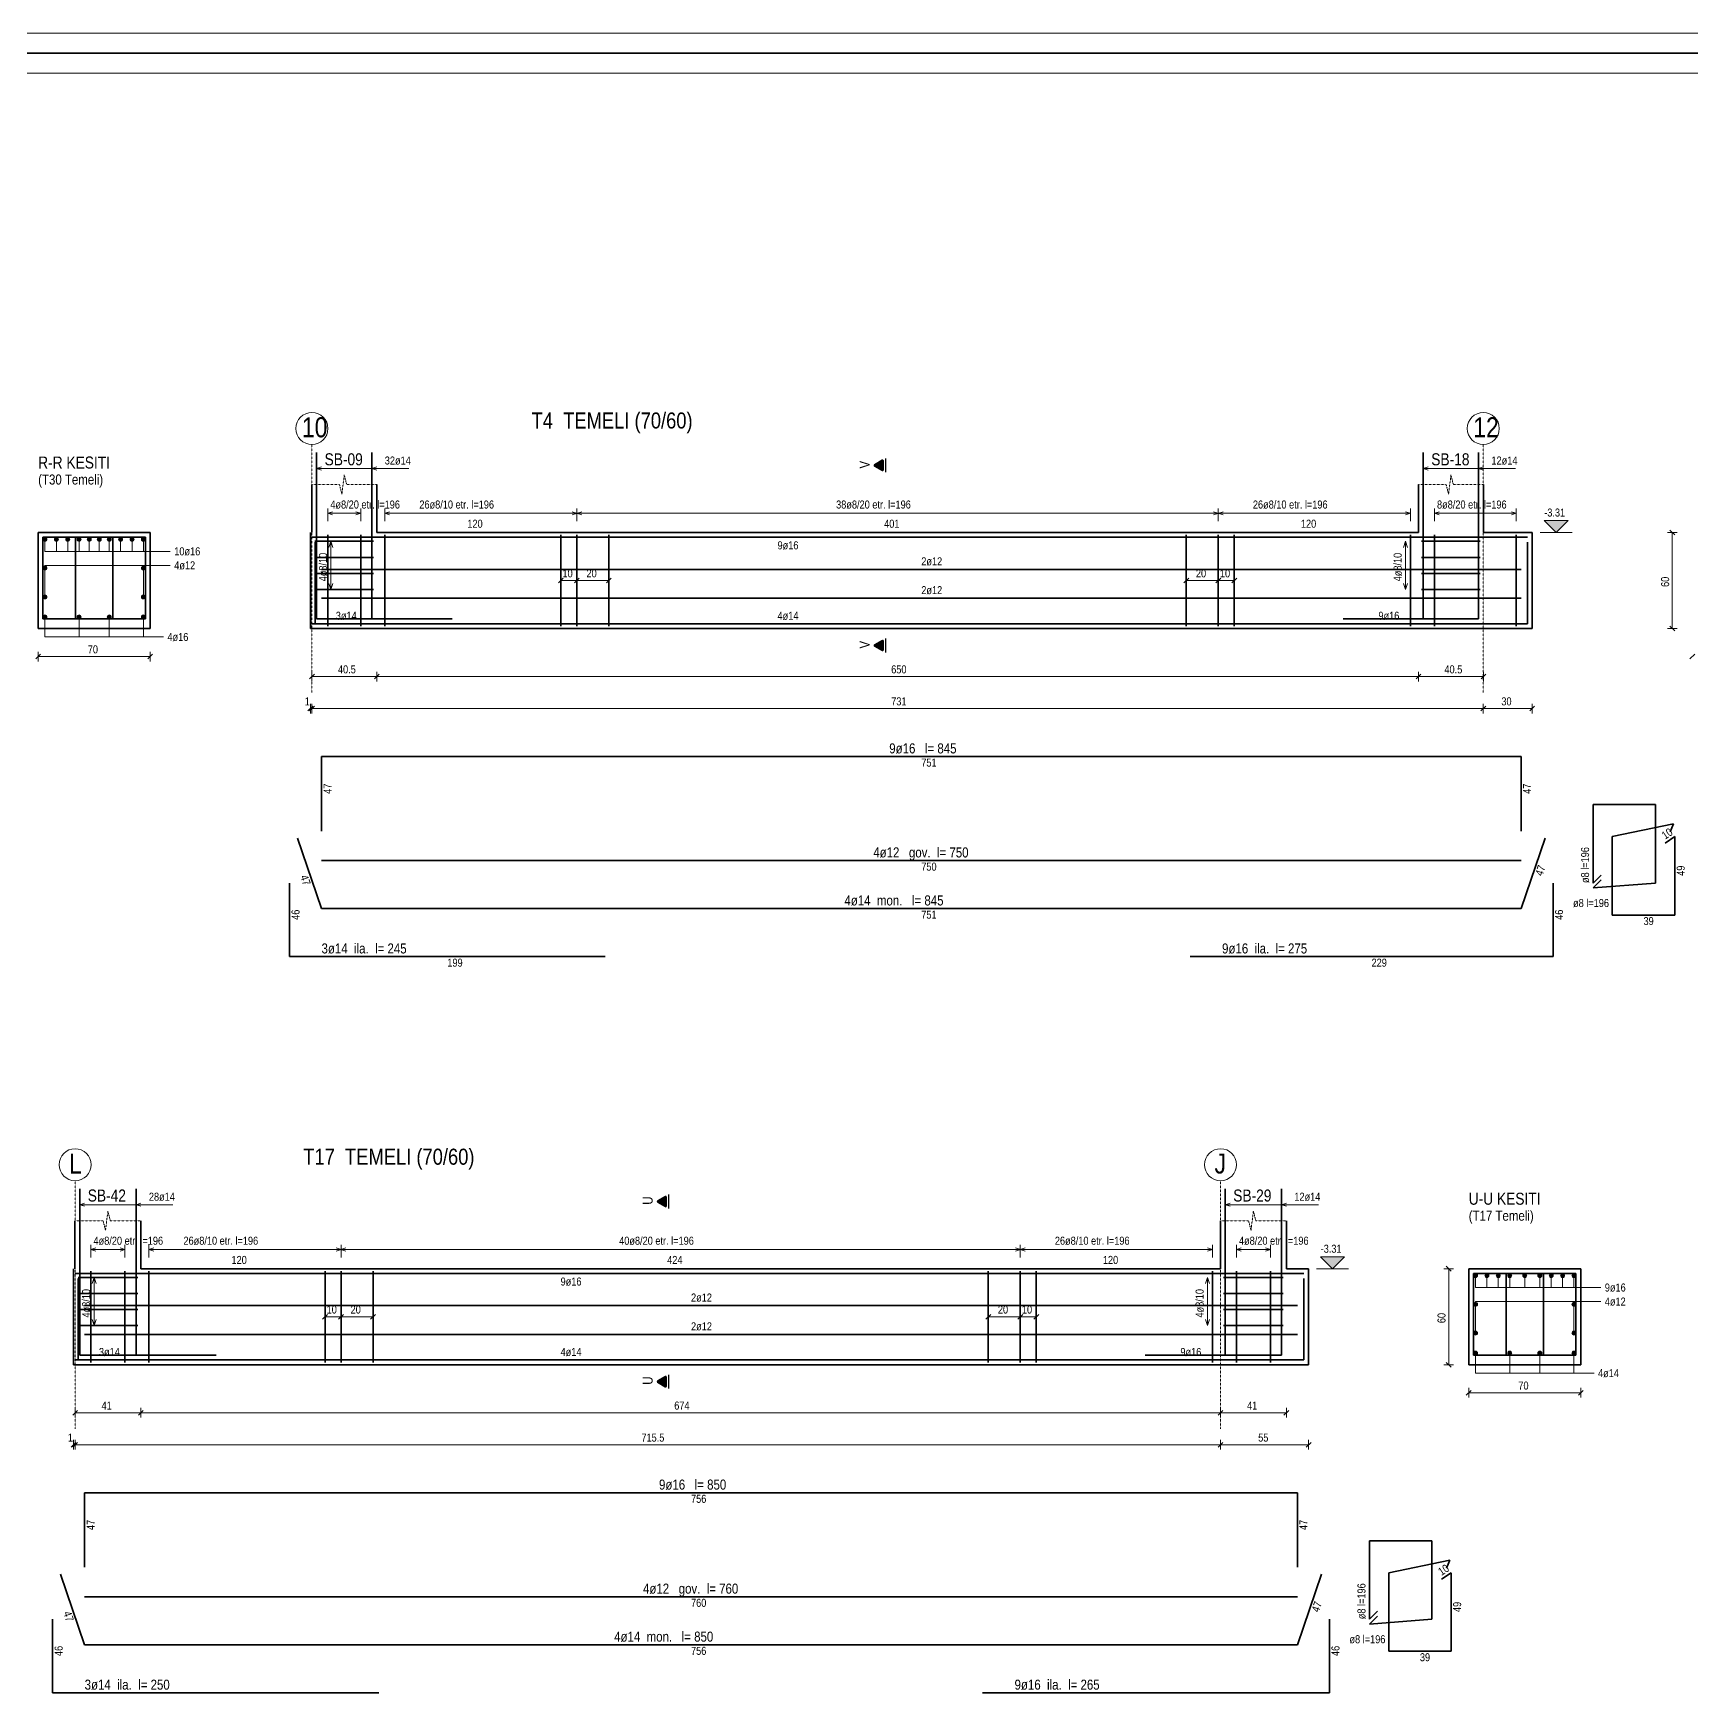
# Model space of a CAD drawing. Header units: millimetres. Extents: x -267 to 94375, y 6431 to 10838.
# Drawn here: x 31994 to 34066, y 8657 to 10732 of the extents above; entities that cross this region are included whole.
import ezdxf

# ---------------------------------------------------------------- set-up
doc = ezdxf.new("R2010")
doc.units = ezdxf.units.MM
doc.header["$LTSCALE"] = 0.0001
doc.linetypes.add('DASHED', pattern=[19.05, 12.7, -6.35])
for name, color, linetype, lineweight in [('AKS BALONU (BEYKENT)', 7, 'Continuous', 20), ('AKS CIZGISI (BEYKENT)', 252, 'DASHED', 20), ('AKS NO (BEYKENT)', 3, 'Continuous', 20), ('DONATI (BEYKENT)', 4, 'Continuous', 35), ('DONATI KESIT (BEYKENT)', 7, 'Continuous', 20), ('DONATI YAZISI (BEYKENT)', 3, 'Continuous', 20), ('FILIZ (BEYKENT)', 60, 'Continuous', 20), ('I.DONATI OKU (BEYKENT)', 160, 'Continuous', 20), ('KESIT ISMI (BEYKENT)', 6, 'Continuous', 20), ('KESIT SINIRI (BEYKENT)', 241, 'DASHED', 20), ('KESIT_(BEYKENT)', 151, 'Continuous', 25), ('KOLON ISMI (BEYKENT)', 91, 'Continuous', 20), ('KOT CIZGI (BEYKENT)', 120, 'Continuous', 20), ('KOT YAZI (BEYKENT)', 7, 'Continuous', 20), ('OLCU (BEYKENT)', 14, 'Continuous', 20), ('OLCU YAZISI (BEYKENT)', 7, 'Continuous', 20), ('SHEETSUMMARY-50', 152, 'Continuous', 20), ('SheetView', 40, 'Continuous', 20), ('SheetViewOut', 231, 'Continuous', 20), ('TEMEL (BEYKENT)', 2, 'Continuous', 35), ('TEMEL ISMI (BEYKENT)', 40, 'Continuous', 20)]:
    doc.layers.add(name, color=color, linetype=linetype, lineweight=lineweight)
doc.styles.add('KOT (BEYKENT)', font='')
doc.styles.add('OLCU (BEYKENT)', font='')
doc.styles.add('YAZI (BEYKENT)', font='')
doc.styles.get('KOT (BEYKENT)').set_extended_font_data('Bahnschrift Light Condensed')
doc.styles.get('OLCU (BEYKENT)').set_extended_font_data('Bahnschrift Light Condensed')
doc.styles.get('YAZI (BEYKENT)').set_extended_font_data('Bahnschrift Light Condensed')

msp = doc.modelspace()

# ---------------------------------------------------------------- hatches: boundary and pattern name
at = {"layer": 'DONATI KESIT (BEYKENT)', "lineweight": 30}
h = msp.add_hatch(color=256, dxfattribs=at)
h.dxf.hatch_style = 1
h.paths.add_polyline_path([(32011.66, 10099.33, 1), (32006.66, 10099.33, 1)])
h = msp.add_hatch(color=256, dxfattribs=at)
h.dxf.hatch_style = 1
h.paths.add_polyline_path([(32025.88, 10099.33, 1), (32020.88, 10099.33, 1)])
h = msp.add_hatch(color=256, dxfattribs=at)
h.dxf.hatch_style = 1
h.paths.add_polyline_path([(32040.1, 10099.33, 1), (32035.1, 10099.33, 1)])
h = msp.add_hatch(color=256, dxfattribs=at)
h.dxf.hatch_style = 1
h.paths.add_polyline_path([(32054.32, 10099.33, 1), (32049.32, 10099.33, 1)])
h = msp.add_hatch(color=256, dxfattribs=at)
h.dxf.hatch_style = 1
h.paths.add_polyline_path([(32066.88, 10099.33, 1), (32061.88, 10099.33, 1)])
h = msp.add_hatch(color=256, dxfattribs=at)
h.dxf.hatch_style = 1
h.paths.add_polyline_path([(32079.44, 10099.33, 1), (32074.44, 10099.33, 1)])
h = msp.add_hatch(color=256, dxfattribs=at)
h.dxf.hatch_style = 1
h.paths.add_polyline_path([(32091.99, 10099.33, 1), (32086.99, 10099.33, 1)])
h = msp.add_hatch(color=256, dxfattribs=at)
h.dxf.hatch_style = 1
h.paths.add_polyline_path([(32106.21, 10099.33, 1), (32101.21, 10099.33, 1)])
h = msp.add_hatch(color=256, dxfattribs=at)
h.dxf.hatch_style = 1
h.paths.add_polyline_path([(32120.44, 10099.33, 1), (32115.44, 10099.33, 1)])
h = msp.add_hatch(color=256, dxfattribs=at)
h.dxf.hatch_style = 1
h.paths.add_polyline_path([(32134.66, 10099.33, 1), (32129.66, 10099.33, 1)])
h = msp.add_hatch(color=256, dxfattribs=at)
h.dxf.hatch_style = 1
h.paths.add_polyline_path([(32011.66, 10063.33, 1), (32006.66, 10063.33, 1)])
h = msp.add_hatch(color=256, dxfattribs=at)
h.dxf.hatch_style = 1
h.paths.add_polyline_path([(32134.66, 10063.33, 1), (32129.66, 10063.33, 1)])
h = msp.add_hatch(color=256, dxfattribs=at)
h.dxf.hatch_style = 1
h.paths.add_polyline_path([(32011.66, 10027.33, 1), (32006.66, 10027.33, 1)])
h = msp.add_hatch(color=256, dxfattribs=at)
h.dxf.hatch_style = 1
h.paths.add_polyline_path([(32134.66, 10027.33, 1), (32129.66, 10027.33, 1)])
h = msp.add_hatch(color=256, dxfattribs=at)
h.dxf.hatch_style = 1
h.paths.add_polyline_path([(32011.66, 10002.33, 1), (32006.66, 10002.33, 1)])
h = msp.add_hatch(color=256, dxfattribs=at)
h.dxf.hatch_style = 1
h.paths.add_polyline_path([(32054.32, 10002.33, 1), (32049.32, 10002.33, 1)])
h = msp.add_hatch(color=256, dxfattribs=at)
h.dxf.hatch_style = 1
h.paths.add_polyline_path([(32091.99, 10002.33, 1), (32086.99, 10002.33, 1)])
h = msp.add_hatch(color=256, dxfattribs=at)
h.dxf.hatch_style = 1
h.paths.add_polyline_path([(32134.66, 10002.33, 1), (32129.66, 10002.33, 1)])
h = msp.add_hatch(color=256, dxfattribs=at)
h.dxf.hatch_style = 1
h.paths.add_polyline_path([(33793.76, 9179.33, 1), (33798.76, 9179.33, 1)])
h = msp.add_hatch(color=256, dxfattribs=at)
h.dxf.hatch_style = 1
h.paths.add_polyline_path([(33807.98, 9179.33, 1), (33812.98, 9179.33, 1)])
h = msp.add_hatch(color=256, dxfattribs=at)
h.dxf.hatch_style = 1
h.paths.add_polyline_path([(33822.2, 9179.33, 1), (33827.2, 9179.33, 1)])
h = msp.add_hatch(color=256, dxfattribs=at)
h.dxf.hatch_style = 1
h.paths.add_polyline_path([(33836.42, 9179.33, 1), (33841.42, 9179.33, 1)])
h = msp.add_hatch(color=256, dxfattribs=at)
h.dxf.hatch_style = 1
h.paths.add_polyline_path([(33855.26, 9179.33, 1), (33860.26, 9179.33, 1)])
h = msp.add_hatch(color=256, dxfattribs=at)
h.dxf.hatch_style = 1
h.paths.add_polyline_path([(33874.09, 9179.33, 1), (33879.09, 9179.33, 1)])
h = msp.add_hatch(color=256, dxfattribs=at)
h.dxf.hatch_style = 1
h.paths.add_polyline_path([(33888.31, 9179.33, 1), (33893.31, 9179.33, 1)])
h = msp.add_hatch(color=256, dxfattribs=at)
h.dxf.hatch_style = 1
h.paths.add_polyline_path([(33902.54, 9179.33, 1), (33907.54, 9179.33, 1)])
h = msp.add_hatch(color=256, dxfattribs=at)
h.dxf.hatch_style = 1
h.paths.add_polyline_path([(33916.76, 9179.33, 1), (33921.76, 9179.33, 1)])
h = msp.add_hatch(color=256, dxfattribs=at)
h.dxf.hatch_style = 1
h.paths.add_polyline_path([(33793.76, 9143.33, 1), (33798.76, 9143.33, 1)])
h = msp.add_hatch(color=256, dxfattribs=at)
h.dxf.hatch_style = 1
h.paths.add_polyline_path([(33916.76, 9143.33, 1), (33921.76, 9143.33, 1)])
h = msp.add_hatch(color=256, dxfattribs=at)
h.dxf.hatch_style = 1
h.paths.add_polyline_path([(33793.76, 9107.33, 1), (33798.76, 9107.33, 1)])
h = msp.add_hatch(color=256, dxfattribs=at)
h.dxf.hatch_style = 1
h.paths.add_polyline_path([(33916.76, 9107.33, 1), (33921.76, 9107.33, 1)])
h = msp.add_hatch(color=256, dxfattribs=at)
h.dxf.hatch_style = 1
h.paths.add_polyline_path([(33793.76, 9082.33, 1), (33798.76, 9082.33, 1)])
h = msp.add_hatch(color=256, dxfattribs=at)
h.dxf.hatch_style = 1
h.paths.add_polyline_path([(33836.42, 9082.33, 1), (33841.42, 9082.33, 1)])
h = msp.add_hatch(color=256, dxfattribs=at)
h.dxf.hatch_style = 1
h.paths.add_polyline_path([(33874.09, 9082.33, 1), (33879.09, 9082.33, 1)])
h = msp.add_hatch(color=256, dxfattribs=at)
h.dxf.hatch_style = 1
h.paths.add_polyline_path([(33916.76, 9082.33, 1), (33921.76, 9082.33, 1)])
at = {"layer": 'KESIT_(BEYKENT)'}
h = msp.add_hatch(color=256, dxfattribs=at)
h.dxf.hatch_style = 1
h.paths.add_polyline_path([(33056.54, 10197.23, 0.5773503), (33055.04, 10198.1), (33045.54, 10192.61, 0.5773503), (33045.54, 10190.88), (33055.04, 10185.39, 0.5773503), (33056.54, 10186.26)])
h = msp.add_hatch(color=256, dxfattribs=at)
h.dxf.hatch_style = 1
h.paths.add_polyline_path([(33056.54, 9972.23, 0.5773503), (33055.04, 9973.1), (33045.54, 9967.61, 0.5773503), (33045.54, 9965.88), (33055.04, 9960.39, 0.5773503), (33056.54, 9961.26)])
h = msp.add_hatch(color=256, dxfattribs=at)
h.dxf.hatch_style = 1
h.paths.add_polyline_path([(32785.51, 9277.23, 0.5773503), (32784.01, 9278.1), (32774.51, 9272.61, 0.5773503), (32774.51, 9270.88), (32784.01, 9265.39, 0.5773503), (32785.51, 9266.26)])
h = msp.add_hatch(color=256, dxfattribs=at)
h.dxf.hatch_style = 1
h.paths.add_polyline_path([(32785.51, 9052.23, 0.5773503), (32784.01, 9053.1), (32774.51, 9047.61, 0.5773503), (32774.51, 9045.88), (32784.01, 9040.39, 0.5773503), (32785.51, 9041.26)])
at = {"layer": 'KOT CIZGI (BEYKENT)'}
for points in [[(33882.09, 10122.83), (33897.09, 10107.83), (33912.09, 10122.83)], [(33632.76, 9202.83), (33602.76, 9202.83), (33617.76, 9187.83)]]:
    msp.add_hatch(color=256, dxfattribs=at).paths.add_polyline_path(points)

# ---------------------------------------------------------------- linework, layer by layer
at = {"layer": 'AKS BALONU (BEYKENT)'}
for centre in [(32342.66, 10237.83), (33805.94, 10237.83), (32046.78, 9317.83), (33477.76, 9317.83)]:
    msp.add_circle(centre, 20, dxfattribs=at)
at = {"layer": 'AKS CIZGISI (BEYKENT)'}
for p, q in [((32342.66, 10217.83), (32342.66, 9907.83)), ((33805.94, 10217.83), (33805.94, 9907.83)), ((32046.78, 9297.83), (32046.78, 8987.83)), ((33477.76, 9297.83), (33477.76, 8987.83))]:
    msp.add_line(p, q, dxfattribs=at)
at = {"layer": 'DONATI (BEYKENT)'}
for p, q in [((32348.46, 9999.83), (32348.46, 10207.83)), ((32417.66, 9999.83), (32417.66, 10207.83)), ((33730.94, 9999.83), (33730.94, 10207.83)), ((33800.14, 9999.83), (33800.14, 10207.83)), ((32006.66, 10101.83), (32134.66, 10101.83)), ((32006.66, 9999.83), (32006.66, 10101.83)), ((32047.29, 9999.83), (32047.29, 10101.83)), ((32093.91, 9999.83), (32093.91, 10101.83)), ((32134.66, 10101.83), (32134.66, 9999.83)), ((32342.66, 10101.83), (33861.09, 10101.83)), ((32346.46, 10096.83), (32419.66, 10096.83)), ((32346.66, 9993.83), (32346.66, 10095.83)), ((32362.46, 10104.83), (32362.46, 9990.83)), ((32403.66, 10104.83), (32403.66, 9990.83)), ((32433.66, 10104.83), (32433.66, 9990.83)), ((32653.66, 10104.83), (32653.66, 9990.83)), ((32673.66, 10104.83), (32673.66, 9990.83)), ((32713.66, 10104.83), (32713.66, 9990.83)), ((33434.94, 10104.83), (33434.94, 9990.83)), ((33474.94, 10104.83), (33474.94, 9990.83)), ((33494.94, 10104.83), (33494.94, 9990.83)), ((33714.94, 10104.83), (33714.94, 9990.83)), ((33728.94, 10096.83), (33802.14, 10096.83)), ((33744.94, 10104.83), (33744.94, 9990.83)), ((33847.09, 10104.83), (33847.09, 9990.83)), ((33861.09, 9993.83), (33861.09, 10095.83)), ((32346.46, 10076.83), (32419.66, 10076.83)), ((33728.94, 10076.83), (33802.14, 10076.83)), ((32346.46, 10056.83), (32419.66, 10056.83)), ((32354.66, 10061.83), (33853.09, 10061.83)), ((33728.94, 10056.83), (33802.14, 10056.83)), ((32346.46, 10036.83), (32419.66, 10036.83)), ((32354.66, 10025.83), (33853.09, 10025.83)), ((33728.94, 10036.83), (33802.14, 10036.83)), ((32134.66, 9999.83), (32006.66, 9999.83)), ((32342.66, 9993.83), (33861.09, 9993.83)), ((32517.66, 9999.83), (32348.46, 9999.83)), ((33630.94, 9999.83), (33800.14, 9999.83)), ((32354.66, 9827.83), (32354.66, 9734.75)), ((32354.66, 9827.83), (33853.09, 9827.83)), ((33853.09, 9827.83), (33853.09, 9734.75)), ((33943.09, 9767.83), (33943.09, 9669.83)), ((33943.09, 9767.83), (34021.09, 9767.83)), ((34021.09, 9669.83), (34021.09, 9767.83)), ((33967.09, 9727.83), (34043.5, 9743.83)), ((34039.5, 9733.83), (34043.5, 9743.83)), ((32324.66, 9725.94), (32354.66, 9637.83)), ((33853.09, 9637.83), (33883.09, 9725.94)), ((33967.09, 9727.83), (33967.09, 9629.83)), ((34033.09, 9719.83), (34045.09, 9727.83)), ((34045.09, 9629.83), (34045.09, 9727.83)), ((32354.66, 9697.83), (33853.09, 9697.83)), ((33953.09, 9679.83), (33943.09, 9669.83)), ((33953.32, 9673.83), (33943.32, 9663.83)), ((32314.66, 9669.83), (32314.66, 9577.83)), ((33893.09, 9669.83), (33893.09, 9577.83)), ((34021.09, 9669.83), (33943.32, 9663.83)), ((32354.66, 9637.83), (33853.09, 9637.83)), ((34045.09, 9629.83), (33967.09, 9629.83)), ((32314.66, 9577.83), (32708.98, 9577.83)), ((33893.09, 9577.83), (33439.62, 9577.83)), ((32052.58, 9079.83), (32052.58, 9287.83)), ((32122.98, 9079.83), (32122.98, 9287.83)), ((33483.56, 9079.83), (33483.56, 9287.83)), ((33553.96, 9079.83), (33553.96, 9287.83)), ((32046.78, 9181.83), (33581.76, 9181.83)), ((32050.58, 9176.83), (32124.98, 9176.83)), ((32050.72, 9073.83), (32050.72, 9175.83)), ((32066.58, 9184.83), (32066.58, 9070.83)), ((32108.98, 9184.83), (32108.98, 9070.83)), ((32138.98, 9184.83), (32138.98, 9070.83)), ((32358.98, 9184.83), (32358.98, 9070.83)), ((32378.98, 9184.83), (32378.98, 9070.83)), ((32418.98, 9184.83), (32418.98, 9070.83)), ((33187.56, 9184.83), (33187.56, 9070.83)), ((33227.56, 9184.83), (33227.56, 9070.83)), ((33247.56, 9184.83), (33247.56, 9070.83)), ((33467.56, 9184.83), (33467.56, 9070.83)), ((33481.56, 9176.83), (33555.96, 9176.83)), ((33497.56, 9184.83), (33497.56, 9070.83)), ((33539.96, 9184.83), (33539.96, 9070.83)), ((33581.76, 9073.83), (33581.76, 9175.83)), ((33793.76, 9181.83), (33921.76, 9181.83)), ((33793.76, 9079.83), (33793.76, 9181.83)), ((33834.39, 9079.83), (33834.39, 9181.83)), ((33881.01, 9079.83), (33881.01, 9181.83)), ((33921.76, 9181.83), (33921.76, 9079.83)), ((32050.58, 9156.83), (32124.98, 9156.83)), ((33481.56, 9156.83), (33555.96, 9156.83)), ((32050.58, 9136.83), (32124.98, 9136.83)), ((32058.72, 9141.83), (33573.76, 9141.83)), ((33481.56, 9136.83), (33555.96, 9136.83)), ((32050.58, 9116.83), (32124.98, 9116.83)), ((33481.56, 9116.83), (33555.96, 9116.83)), ((32058.72, 9105.83), (33573.76, 9105.83)), ((32046.78, 9073.83), (33581.76, 9073.83)), ((32222.98, 9079.83), (32052.58, 9079.83)), ((33383.56, 9079.83), (33553.96, 9079.83)), ((33921.76, 9079.83), (33793.76, 9079.83)), ((32058.72, 8907.83), (32058.72, 8814.75)), ((32058.72, 8907.83), (33573.76, 8907.83)), ((33573.76, 8907.83), (33573.76, 8814.75)), ((33663.76, 8847.83), (33663.76, 8749.83)), ((33663.76, 8847.83), (33741.76, 8847.83)), ((33741.76, 8749.83), (33741.76, 8847.83)), ((33687.76, 8807.83), (33764.17, 8823.83)), ((33760.17, 8813.83), (33764.17, 8823.83)), ((32028.72, 8805.94), (32058.72, 8717.83)), ((33573.76, 8717.83), (33603.76, 8805.94)), ((33687.76, 8807.83), (33687.76, 8709.83)), ((33753.76, 8799.83), (33765.76, 8807.83)), ((33765.76, 8709.83), (33765.76, 8807.83)), ((32058.72, 8777.83), (33573.76, 8777.83)), ((33673.76, 8759.83), (33663.76, 8749.83)), ((32018.72, 8749.83), (32018.72, 8657.83)), ((33613.76, 8749.83), (33613.76, 8657.83)), ((33673.99, 8753.83), (33663.99, 8743.83)), ((33741.76, 8749.83), (33663.99, 8743.83)), ((32058.72, 8717.83), (33573.76, 8717.83)), ((33765.76, 8709.83), (33687.76, 8709.83)), ((32018.72, 8657.83), (32426.13, 8657.83)), ((33613.76, 8657.83), (33180.41, 8657.83))]:
    msp.add_line(p, q, dxfattribs=at)
at = {"layer": 'DONATI KESIT (BEYKENT)'}
for centre in [(32009.16, 10099.33), (32023.38, 10099.33), (32037.6, 10099.33), (32051.82, 10099.33), (32064.38, 10099.33), (32076.94, 10099.33), (32089.49, 10099.33), (32103.71, 10099.33), (32117.94, 10099.33), (32132.16, 10099.33), (32009.16, 10063.33), (32132.16, 10063.33), (32009.16, 10027.33), (32132.16, 10027.33), (32009.16, 10002.33), (32051.82, 10002.33), (32089.49, 10002.33), (32132.16, 10002.33), (33796.26, 9179.33), (33810.48, 9179.33), (33824.7, 9179.33), (33838.92, 9179.33), (33857.76, 9179.33), (33876.59, 9179.33), (33890.81, 9179.33), (33905.04, 9179.33), (33919.26, 9179.33), (33796.26, 9143.33), (33919.26, 9143.33), (33796.26, 9107.33), (33919.26, 9107.33), (33796.26, 9082.33), (33838.92, 9082.33), (33876.59, 9082.33), (33919.26, 9082.33)]:
    msp.add_circle(centre, 2.5, dxfattribs=at)
at = {"layer": 'I.DONATI OKU (BEYKENT)'}
for p, q in [((32348.46, 10187.83), (32354.46, 10189.83)), ((32417.66, 10187.83), (32423.66, 10189.83)), ((33730.94, 10187.83), (33736.94, 10189.83)), ((33800.14, 10187.83), (33806.14, 10189.83)), ((32348.46, 10187.83), (32463.66, 10187.83)), ((32348.46, 10187.83), (32354.46, 10185.83)), ((32417.66, 10187.83), (32423.66, 10185.83)), ((33730.94, 10187.83), (33846.14, 10187.83)), ((33730.94, 10187.83), (33736.94, 10185.83)), ((33800.14, 10187.83), (33806.14, 10185.83)), ((32362.46, 10137.83), (32362.46, 10121.83)), ((32362.46, 10131.83), (32368.46, 10133.83)), ((32362.46, 10131.83), (32403.66, 10131.83)), ((32362.46, 10131.83), (32368.46, 10129.83)), ((32403.66, 10131.83), (32397.66, 10133.83)), ((32403.66, 10131.83), (32397.66, 10129.83)), ((32403.66, 10137.83), (32403.66, 10121.83)), ((32433.66, 10137.83), (32433.66, 10121.83)), ((32433.66, 10131.83), (32439.66, 10133.83)), ((32433.66, 10131.83), (33714.94, 10131.83)), ((32433.66, 10131.83), (32439.66, 10129.83)), ((32667.66, 10133.83), (32679.66, 10129.83)), ((32667.66, 10129.83), (32679.66, 10133.83)), ((32673.66, 10137.83), (32673.66, 10121.83)), ((33468.94, 10133.83), (33480.94, 10129.83)), ((33468.94, 10129.83), (33480.94, 10133.83)), ((33474.94, 10137.83), (33474.94, 10121.83)), ((33714.94, 10131.83), (33708.94, 10133.83)), ((33714.94, 10131.83), (33708.94, 10129.83)), ((33714.94, 10137.83), (33714.94, 10121.83)), ((33744.94, 10137.83), (33744.94, 10121.83)), ((33744.94, 10131.83), (33750.94, 10133.83)), ((33744.94, 10131.83), (33847.09, 10131.83)), ((33744.94, 10131.83), (33750.94, 10129.83)), ((33847.09, 10131.83), (33841.09, 10133.83)), ((33847.09, 10131.83), (33841.09, 10129.83)), ((33847.09, 10137.83), (33847.09, 10121.83)), ((32009.16, 10099.33), (32009.16, 10084.33)), ((32023.38, 10099.33), (32023.38, 10084.33)), ((32037.6, 10099.33), (32037.6, 10084.33)), ((32051.82, 10099.33), (32051.82, 10084.33)), ((32064.38, 10099.33), (32064.38, 10084.33)), ((32076.94, 10099.33), (32076.94, 10084.33)), ((32089.49, 10099.33), (32089.49, 10084.33)), ((32103.71, 10099.33), (32103.71, 10084.33)), ((32117.94, 10099.33), (32117.94, 10084.33)), ((32132.16, 10099.33), (32132.16, 10084.33)), ((32366.46, 10096.83), (32363.96, 10089.33)), ((32366.46, 10096.83), (32366.46, 10036.83)), ((32366.46, 10096.83), (32368.96, 10089.33)), ((33708.94, 10096.83), (33706.44, 10089.33)), ((33708.94, 10096.83), (33708.94, 10036.83)), ((33708.94, 10096.83), (33711.44, 10089.33)), ((32009.16, 10084.33), (32165.66, 10084.33)), ((32009.16, 10027.33), (32009.16, 10066.83)), ((32009.16, 10066.83), (32165.66, 10066.83)), ((32132.16, 10027.33), (32132.16, 10066.83)), ((32366.46, 10036.83), (32363.96, 10044.33)), ((32366.46, 10036.83), (32368.96, 10044.33)), ((33708.94, 10036.83), (33706.44, 10044.33)), ((33708.94, 10036.83), (33711.44, 10044.33)), ((32009.16, 10002.33), (32009.16, 9977.33)), ((32051.82, 10002.33), (32051.82, 9977.33)), ((32089.49, 10002.33), (32089.49, 9977.33)), ((32132.16, 10002.33), (32132.16, 9977.33)), ((32009.16, 9977.33), (32157.16, 9977.33)), ((32052.58, 9267.83), (32058.58, 9269.83)), ((32052.58, 9267.83), (32168.98, 9267.83)), ((32052.58, 9267.83), (32058.58, 9265.83)), ((32122.98, 9267.83), (32128.98, 9269.83)), ((32122.98, 9267.83), (32128.98, 9265.83)), ((33483.56, 9267.83), (33489.56, 9269.83)), ((33483.56, 9267.83), (33599.96, 9267.83)), ((33483.56, 9267.83), (33489.56, 9265.83)), ((33553.96, 9267.83), (33559.96, 9269.83)), ((33553.96, 9267.83), (33559.96, 9265.83)), ((32066.58, 9217.83), (32066.58, 9201.83)), ((32066.58, 9211.83), (32072.58, 9213.83)), ((32108.98, 9211.83), (32102.98, 9213.83)), ((32108.98, 9217.83), (32108.98, 9201.83)), ((32138.98, 9217.83), (32138.98, 9201.83)), ((32138.98, 9211.83), (32144.98, 9213.83)), ((32372.98, 9213.83), (32384.98, 9209.83)), ((32372.98, 9209.83), (32384.98, 9213.83)), ((32378.98, 9217.83), (32378.98, 9201.83)), ((33221.56, 9213.83), (33233.56, 9209.83)), ((33221.56, 9209.83), (33233.56, 9213.83)), ((33227.56, 9217.83), (33227.56, 9201.83)), ((33467.56, 9211.83), (33461.56, 9213.83)), ((33467.56, 9217.83), (33467.56, 9201.83)), ((33497.56, 9217.83), (33497.56, 9201.83)), ((33497.56, 9211.83), (33503.56, 9213.83)), ((33539.96, 9211.83), (33533.96, 9213.83)), ((33539.96, 9217.83), (33539.96, 9201.83)), ((32066.58, 9211.83), (32108.98, 9211.83)), ((32066.58, 9211.83), (32072.58, 9209.83)), ((32108.98, 9211.83), (32102.98, 9209.83)), ((32138.98, 9211.83), (33467.56, 9211.83)), ((32138.98, 9211.83), (32144.98, 9209.83)), ((33467.56, 9211.83), (33461.56, 9209.83)), ((33497.56, 9211.83), (33539.96, 9211.83)), ((33497.56, 9211.83), (33503.56, 9209.83)), ((33539.96, 9211.83), (33533.96, 9209.83)), ((32070.58, 9176.83), (32068.08, 9169.33)), ((32070.58, 9176.83), (32070.58, 9116.83)), ((32070.58, 9176.83), (32073.08, 9169.33)), ((33461.56, 9176.83), (33459.06, 9169.33)), ((33461.56, 9176.83), (33461.56, 9116.83)), ((33461.56, 9176.83), (33464.06, 9169.33)), ((33796.26, 9179.33), (33796.26, 9164.33)), ((33810.48, 9179.33), (33810.48, 9164.33)), ((33824.7, 9179.33), (33824.7, 9164.33)), ((33838.92, 9179.33), (33838.92, 9164.33)), ((33857.76, 9179.33), (33857.76, 9164.33)), ((33876.59, 9179.33), (33876.59, 9164.33)), ((33890.81, 9179.33), (33890.81, 9164.33)), ((33905.04, 9179.33), (33905.04, 9164.33)), ((33919.26, 9179.33), (33919.26, 9164.33)), ((33796.26, 9164.33), (33952.76, 9164.33)), ((33796.26, 9107.33), (33796.26, 9146.83)), ((33796.26, 9146.83), (33952.76, 9146.83)), ((33919.26, 9107.33), (33919.26, 9146.83)), ((32070.58, 9116.83), (32068.08, 9124.33)), ((32070.58, 9116.83), (32073.08, 9124.33)), ((33461.56, 9116.83), (33459.06, 9124.33)), ((33461.56, 9116.83), (33464.06, 9124.33)), ((33796.26, 9082.33), (33796.26, 9057.33)), ((33838.92, 9082.33), (33838.92, 9057.33)), ((33876.59, 9082.33), (33876.59, 9057.33)), ((33919.26, 9082.33), (33919.26, 9057.33)), ((33796.26, 9057.33), (33944.26, 9057.33))]:
    msp.add_line(p, q, dxfattribs=at)
at = {"layer": 'KESIT SINIRI (BEYKENT)'}
for p, q in [((32380.06, 10155.83), (32383.06, 10179.83)), ((32383.06, 10179.83), (32386.06, 10167.83)), ((33762.54, 10155.83), (33765.54, 10179.83)), ((33765.54, 10179.83), (33768.54, 10167.83)), ((32342.46, 10167.83), (32377.06, 10167.83)), ((32377.06, 10167.83), (32380.06, 10155.83)), ((32386.06, 10167.83), (32423.66, 10167.83)), ((33724.94, 10167.83), (33759.54, 10167.83)), ((33759.54, 10167.83), (33762.54, 10155.83)), ((33768.54, 10167.83), (33806.14, 10167.83)), ((32084.78, 9235.83), (32087.78, 9259.83)), ((32087.78, 9259.83), (32090.78, 9247.83)), ((33515.76, 9235.83), (33518.76, 9259.83)), ((33518.76, 9259.83), (33521.76, 9247.83)), ((32046.58, 9247.83), (32081.78, 9247.83)), ((32081.78, 9247.83), (32084.78, 9235.83)), ((32090.78, 9247.83), (32128.98, 9247.83)), ((33477.56, 9247.83), (33512.76, 9247.83)), ((33512.76, 9247.83), (33515.76, 9235.83)), ((33521.76, 9247.83), (33559.96, 9247.83))]:
    msp.add_line(p, q, dxfattribs=at)
at = {"layer": 'KESIT_(BEYKENT)'}
for p, q in [((33059.04, 10200.41), (33059.04, 10183.09)), ((33059.04, 9975.41), (33059.04, 9958.09)), ((32788.01, 9280.41), (32788.01, 9263.09)), ((32788.01, 9055.41), (32788.01, 9038.09))]:
    msp.add_line(p, q, dxfattribs=at)
at = {"layer": 'KESIT_(BEYKENT)', "flags": 128}
for points in [[(33055.04, 10198.1), (33045.54, 10192.61, 0.5773503), (33045.54, 10190.88), (33055.04, 10185.39, 0.5773503), (33056.54, 10186.26), (33056.54, 10197.23, 0.5773503)], [(33055.04, 9973.1), (33045.54, 9967.61, 0.5773503), (33045.54, 9965.88), (33055.04, 9960.39, 0.5773503), (33056.54, 9961.26), (33056.54, 9972.23, 0.5773503)], [(32784.01, 9278.1), (32774.51, 9272.61, 0.5773503), (32774.51, 9270.88), (32784.01, 9265.39, 0.5773503), (32785.51, 9266.26), (32785.51, 9277.23, 0.5773503)], [(32784.01, 9053.1), (32774.51, 9047.61, 0.5773503), (32774.51, 9045.88), (32784.01, 9040.39, 0.5773503), (32785.51, 9041.26), (32785.51, 9052.23, 0.5773503)]]:
    msp.add_lwpolyline(points, format="xyb", close=True, dxfattribs=at)
at = {"layer": 'KOT CIZGI (BEYKENT)'}
for p, q in [((33877.09, 10107.83), (33917.09, 10107.83)), ((33882.09, 10122.83), (33912.09, 10122.83)), ((33897.09, 10107.83), (33882.09, 10122.83)), ((33897.09, 10107.83), (33912.09, 10122.83)), ((33602.76, 9202.83), (33632.76, 9202.83)), ((33617.76, 9187.83), (33602.76, 9202.83)), ((33617.76, 9187.83), (33632.76, 9202.83)), ((33597.76, 9187.83), (33637.76, 9187.83))]:
    msp.add_line(p, q, dxfattribs=at)
at = {"layer": 'OLCU (BEYKENT)'}
for p, q in [((34036.09, 10107.83), (34048.09, 10107.83)), ((34045.09, 10104.83), (34039.09, 10110.83)), ((34042.09, 9987.83), (34042.09, 10107.83)), ((32656.66, 10050.83), (32650.66, 10044.83)), ((32653.66, 10053.83), (32653.66, 10041.83)), ((32653.66, 10047.83), (32713.66, 10047.83)), ((32676.66, 10050.83), (32670.66, 10044.83)), ((32673.66, 10053.83), (32673.66, 10041.83)), ((32710.66, 10044.83), (32716.66, 10050.83)), ((33437.94, 10050.83), (33431.94, 10044.83)), ((33434.94, 10053.83), (33434.94, 10041.83)), ((33434.94, 10047.83), (33494.94, 10047.83)), ((33477.94, 10050.83), (33471.94, 10044.83)), ((33474.94, 10053.83), (33474.94, 10041.83)), ((33491.94, 10044.83), (33497.94, 10050.83)), ((34036.09, 9987.83), (34048.09, 9987.83)), ((34039.09, 9990.83), (34045.09, 9984.83)), ((32003.66, 9955.83), (31997.66, 9949.83)), ((32000.66, 9958.83), (32000.66, 9946.83)), ((32000.66, 9952.83), (32140.66, 9952.83)), ((32143.66, 9955.83), (32137.66, 9949.83)), ((32140.66, 9958.83), (32140.66, 9946.83)), ((34070.09, 9955.83), (34064.09, 9949.83)), ((32345.66, 9930.83), (32339.66, 9924.83)), ((32342.66, 9933.83), (32342.66, 9921.83)), ((32342.66, 9927.83), (33805.94, 9927.83)), ((32426.66, 9930.83), (32420.66, 9924.83)), ((32423.66, 9933.83), (32423.66, 9921.83)), ((33727.94, 9930.83), (33721.94, 9924.83)), ((33724.94, 9933.83), (33724.94, 9921.83)), ((33809.14, 9930.83), (33803.14, 9924.83)), ((33806.14, 9933.83), (33806.14, 9921.83)), ((32343.66, 9890.83), (32337.66, 9884.83)), ((32345.66, 9890.83), (32339.66, 9884.83)), ((32340.66, 9893.83), (32340.66, 9881.83)), ((32340.66, 9887.83), (33867.09, 9887.83)), ((32342.66, 9893.83), (32342.66, 9881.83)), ((33808.94, 9890.83), (33802.94, 9884.83)), ((33805.94, 9893.83), (33805.94, 9881.83)), ((33870.09, 9890.83), (33864.09, 9884.83)), ((33867.09, 9893.83), (33867.09, 9881.83)), ((33756.76, 9187.83), (33768.76, 9187.83)), ((33765.76, 9184.83), (33759.76, 9190.83)), ((33762.76, 9067.83), (33762.76, 9187.83)), ((32361.98, 9130.83), (32355.98, 9124.83)), ((32358.98, 9133.83), (32358.98, 9121.83)), ((32381.98, 9130.83), (32375.98, 9124.83)), ((32378.98, 9133.83), (32378.98, 9121.83)), ((32415.98, 9124.83), (32421.98, 9130.83)), ((33190.56, 9130.83), (33184.56, 9124.83)), ((33187.56, 9133.83), (33187.56, 9121.83)), ((33230.56, 9130.83), (33224.56, 9124.83)), ((33227.56, 9133.83), (33227.56, 9121.83)), ((33244.56, 9124.83), (33250.56, 9130.83)), ((32358.98, 9127.83), (32418.98, 9127.83)), ((33187.56, 9127.83), (33247.56, 9127.83)), ((33759.76, 9070.83), (33765.76, 9064.83)), ((33756.76, 9067.83), (33768.76, 9067.83)), ((33790.76, 9035.83), (33784.76, 9029.83)), ((33787.76, 9038.83), (33787.76, 9026.83)), ((33787.76, 9032.83), (33927.76, 9032.83)), ((33930.76, 9035.83), (33924.76, 9029.83)), ((33927.76, 9038.83), (33927.76, 9026.83)), ((32049.78, 9010.83), (32043.78, 9004.83)), ((32046.78, 9013.83), (32046.78, 9001.83)), ((32046.78, 9007.83), (33477.56, 9007.83)), ((32131.98, 9010.83), (32125.98, 9004.83)), ((32128.98, 9013.83), (32128.98, 9001.83)), ((33480.76, 9010.83), (33474.76, 9004.83)), ((33477.76, 9013.83), (33477.76, 9001.83)), ((33477.76, 9007.83), (33559.96, 9007.83)), ((33562.96, 9010.83), (33556.96, 9004.83)), ((33559.96, 9013.83), (33559.96, 9001.83)), ((32047.72, 8970.83), (32041.72, 8964.83)), ((32049.78, 8970.83), (32043.78, 8964.83)), ((32044.72, 8973.83), (32044.72, 8961.83)), ((32044.72, 8967.83), (33587.76, 8967.83)), ((32046.78, 8973.83), (32046.78, 8961.83)), ((33480.76, 8970.83), (33474.76, 8964.83)), ((33477.76, 8973.83), (33477.76, 8961.83)), ((33590.76, 8970.83), (33584.76, 8964.83)), ((33587.76, 8973.83), (33587.76, 8961.83))]:
    msp.add_line(p, q, dxfattribs=at)
at = {"layer": 'SHEETSUMMARY-50', "const_width": 2, "flags": 128}
msp.add_lwpolyline([(9013.61, 6556.81), (39480.33, 6556.81), (39480.33, 10706.81), (9013.61, 10706.81)], close=True, dxfattribs=at)
at = {"layer": 'SheetView'}
msp.add_lwpolyline([(9038.61, 6581.81), (38855.33, 6581.81), (38855.33, 10681.81), (9038.61, 10681.81)], close=True, dxfattribs=at)
at = {"layer": 'SheetViewOut'}
msp.add_lwpolyline([(8988.61, 6531.81), (39505.33, 6531.81), (39505.33, 10731.81), (8988.61, 10731.81)], close=True, dxfattribs=at)
at = {"layer": 'TEMEL (BEYKENT)'}
for p, q in [((32342.46, 10167.83), (32342.46, 10107.83)), ((32423.66, 10167.83), (32423.66, 10107.83)), ((33724.94, 10107.83), (33724.94, 10167.83)), ((33806.14, 10167.83), (33806.14, 10107.83)), ((32140.66, 10107.83), (32000.66, 10107.83)), ((32000.66, 10107.83), (32000.66, 9987.83)), ((32140.66, 9987.83), (32140.66, 10107.83)), ((32340.66, 10107.83), (32340.66, 9987.83)), ((32423.66, 10107.83), (33724.94, 10107.83)), ((33867.09, 10107.83), (33806.14, 10107.83)), ((33867.09, 10107.83), (33867.09, 9987.83)), ((32000.66, 9987.83), (32140.66, 9987.83)), ((32340.66, 9987.83), (33867.09, 9987.83)), ((32046.58, 9247.83), (32046.58, 9187.83)), ((32128.98, 9247.83), (32128.98, 9187.83)), ((33477.56, 9187.83), (33477.56, 9247.83)), ((33559.96, 9247.83), (33559.96, 9187.83)), ((32044.72, 9187.83), (32044.72, 9067.83)), ((32128.98, 9187.83), (33477.56, 9187.83)), ((33587.76, 9187.83), (33559.96, 9187.83)), ((33587.76, 9187.83), (33587.76, 9067.83)), ((33927.76, 9187.83), (33787.76, 9187.83)), ((33787.76, 9187.83), (33787.76, 9067.83)), ((33927.76, 9067.83), (33927.76, 9187.83)), ((32044.72, 9067.83), (33587.76, 9067.83)), ((33787.76, 9067.83), (33927.76, 9067.83))]:
    msp.add_line(p, q, dxfattribs=at)

# ---------------------------------------------------------------- texts
at = {"layer": 'AKS NO (BEYKENT)', "style": 'YAZI (BEYKENT)'}
for s, p in [('10', (32330.16, 10226.83)), ('12', (33793.44, 10226.83)), ('L', (32039.28, 9306.83)), ('J', (33470.26, 9306.83))]:
    msp.add_text(s, height=25, dxfattribs=at).set_placement(p)
at = {"layer": 'DONATI YAZISI (BEYKENT)', "style": 'YAZI (BEYKENT)'}
for s, height, p in [(' 4ø8/20 etr. l=196', 10, (32362.46, 10137.83)), (' 26ø8/10 etr. l=196', 10, (32473.66, 10137.83)), (' 38ø8/20 etr. l=196', 10, (32994.3, 10137.83)), (' 26ø8/10 etr. l=196', 10, (33514.94, 10137.83)), (' 8ø8/20 etr. l=196', 10, (33744.94, 10137.83)), ('10ø16', 10, (32170.66, 10079.33)), ('9ø16', 10, (32924.3, 10086.83)), ('4ø12', 10, (32170.66, 10061.83)), ('2ø12', 10, (33103.87, 10066.83)), ('2ø12', 10, (33103.87, 10030.83)), ('3ø14', 10, (32372.46, 9998.83)), ('4ø14', 10, (32924.3, 9998.83)), ('9ø16', 10, (33674.94, 9998.83)), ('4ø16', 10, (32162.16, 9972.33)), ('9ø16   l= 845', 12.5, (33063.87, 9831.83)), ('4ø12   gov.  l= 750', 12.5, (33043.87, 9701.83)), (' 4ø14  mon.   l= 845', 12.5, (33003.87, 9641.83)), ('ø8 l=196', 10, (33918.09, 9639.83)), ('3ø14  ila.  l= 245', 12.5, (32354.66, 9581.83)), ('9ø16  ila.  l= 275', 12.5, (33479.62, 9581.83)), (' 4ø8/20 etr. l=196', 10, (32066.58, 9217.83)), (' 26ø8/10 etr. l=196', 10, (32178.98, 9217.83)), (' 40ø8/20 etr. l=196', 10, (32723.27, 9217.83)), (' 26ø8/10 etr. l=196', 10, (33267.56, 9217.83)), (' 4ø8/20 etr. l=196', 10, (33497.56, 9217.83)), ('9ø16', 10, (32653.27, 9166.83)), ('2ø12', 10, (32816.24, 9146.83)), ('4ø12', 10, (33957.76, 9141.83)), ('9ø16', 10, (33957.76, 9159.33)), ('2ø12', 10, (32816.24, 9110.83)), ('3ø14', 10, (32076.58, 9078.83)), ('4ø14', 10, (32653.27, 9078.83)), ('9ø16', 10, (33427.56, 9078.83)), ('4ø14', 10, (33949.26, 9052.33)), ('9ø16   l= 850', 12.5, (32776.24, 8911.83)), ('4ø12   gov.  l= 760', 12.5, (32756.24, 8781.83)), (' 4ø14  mon.   l= 850', 12.5, (32716.24, 8721.83)), ('ø8 l=196', 10, (33638.76, 8719.83)), ('3ø14  ila.  l= 250', 12.5, (32058.72, 8661.83)), ('9ø16  ila.  l= 265', 12.5, (33220.41, 8661.83))]:
    msp.add_text(s, height=height, dxfattribs=at).set_placement(p)
for s, p in [('4ø8/10', (32361.46, 10046.83)), ('4ø8/10', (33703.94, 10046.83)), ('ø8 l=196', (33938.09, 9669.83)), ('4ø8/10', (32065.58, 9126.83)), ('4ø8/10', (33456.56, 9126.83)), ('ø8 l=196', (33658.76, 8749.83))]:
    msp.add_text(s, height=10, rotation=90, dxfattribs=at).set_placement(p)
at = {"layer": 'FILIZ (BEYKENT)', "style": 'YAZI (BEYKENT)'}
for s, p in [('32ø14', (32433.66, 10192.83)), ('12ø14', (33816.14, 10192.83)), ('28ø14', (32138.98, 9272.83)), ('12ø14', (33569.96, 9272.83))]:
    msp.add_text(s, height=10, dxfattribs=at).set_placement(p)
at = {"layer": 'KESIT ISMI (BEYKENT)', "style": 'YAZI (BEYKENT)'}
for s, p in [('R-R KESITI', (32000.66, 10187.83)), ('U-U KESITI', (33787.76, 9267.83))]:
    msp.add_text(s, height=15, dxfattribs=at).set_placement(p)
for s, p in [('V', (33039.3, 10187.83)), ('V', (33039.3, 9962.83)), ('U', (32768.27, 9267.83)), ('U', (32768.27, 9042.83))]:
    msp.add_text(s, height=12.5, rotation=90, dxfattribs=at).set_placement(p)
at = {"layer": 'KOLON ISMI (BEYKENT)', "style": 'YAZI (BEYKENT)'}
for s, p in [('SB-09', (32358.46, 10191.83)), ('SB-18', (33740.94, 10191.83)), ('SB-42', (32062.58, 9271.83)), ('SB-29', (33493.56, 9271.83))]:
    msp.add_text(s, height=15, dxfattribs=at).set_placement(p)
at = {"layer": 'KOT YAZI (BEYKENT)', "style": 'KOT (BEYKENT)'}
for p in [(33882.09, 10127.83), (33602.76, 9207.83)]:
    msp.add_text('-3.31', height=10, dxfattribs=at).set_placement(p)
at = {"layer": 'OLCU YAZISI (BEYKENT)', "style": 'OLCU (BEYKENT)'}
for s, p in [(' 120', (32533.66, 10113.83)), (' 401', (33054.3, 10113.83)), (' 120', (33574.94, 10113.83)), ('10', (32655.66, 10051.83)), ('20', (32685.66, 10051.83)), ('20', (33446.94, 10051.83)), ('10', (33476.94, 10051.83)), ('70', (32062.66, 9956.83)), ('40.5', (32375.16, 9931.83)), ('650', (33066.3, 9931.83)), ('40.5', (33757.44, 9931.83)), ('1', (32333.66, 9891.83)), ('731', (33066.3, 9891.83)), ('30', (33828.52, 9891.83)), ('751', (33103.87, 9815.33)), ('750', (33103.87, 9685.33)), ('751', (33103.87, 9625.33)), ('39', (34006.09, 9617.33)), ('199', (32511.82, 9565.33)), ('229', (33666.35, 9565.33)), (' 120', (32238.98, 9193.83)), (' 424', (32783.27, 9193.83)), (' 120', (33327.56, 9193.83)), ('10', (32360.98, 9131.83)), ('20', (32390.98, 9131.83)), ('20', (33199.56, 9131.83)), ('10', (33229.56, 9131.83)), ('70', (33849.76, 9036.83)), ('41', (32079.88, 9011.83)), ('674', (32795.27, 9011.83)), ('41', (33510.86, 9011.83)), ('1', (32037.75, 8971.83)), ('715.5', (32754.27, 8971.83)), ('55', (33524.76, 8971.83)), ('756', (32816.24, 8895.33)), ('760', (32816.24, 8765.33)), ('756', (32816.24, 8705.33)), ('39', (33726.76, 8697.33))]:
    msp.add_text(s, height=10, dxfattribs=at).set_placement(p)
for s, rotation, p in [('60', 90, (34038.09, 10039.83)), ('47', 90, (32367.16, 9781.29)), ('47', 90, (33865.59, 9781.29)), ('10', 34, (34033.09, 9723.83)), ('47', 71.19791, (33879.92, 9677.86)), ('49', 90, (34057.59, 9678.83)), ('47', 288.80209, (32327.83, 9677.86)), ('46', 90, (32327.16, 9623.83)), ('46', 90, (33905.59, 9623.83)), ('60', 90, (33758.76, 9119.83)), ('47', 90, (32071.22, 8861.29)), ('47', 90, (33586.26, 8861.29)), ('10', 34, (33753.76, 8803.83)), ('47', 288.80209, (32031.89, 8757.86)), ('47', 71.19791, (33600.59, 8757.86)), ('49', 90, (33778.26, 8758.83)), ('46', 90, (32031.22, 8703.83)), ('46', 90, (33626.26, 8703.83))]:
    msp.add_text(s, height=10, rotation=rotation, dxfattribs=at).set_placement(p)
at = {"layer": 'TEMEL ISMI (BEYKENT)', "style": 'YAZI (BEYKENT)'}
for s, height, p in [('T4  TEMELI (70/60)', 20, (32617.03, 10237.83)), ('(T30 Temeli)', 12.5, (32000.66, 10167.83)), ('T17  TEMELI (70/60)', 20, (32331.81, 9317.83)), ('(T17 Temeli)', 12.5, (33787.76, 9247.83))]:
    msp.add_text(s, height=height, dxfattribs=at).set_placement(p)

doc.saveas('drawing.dxf')
